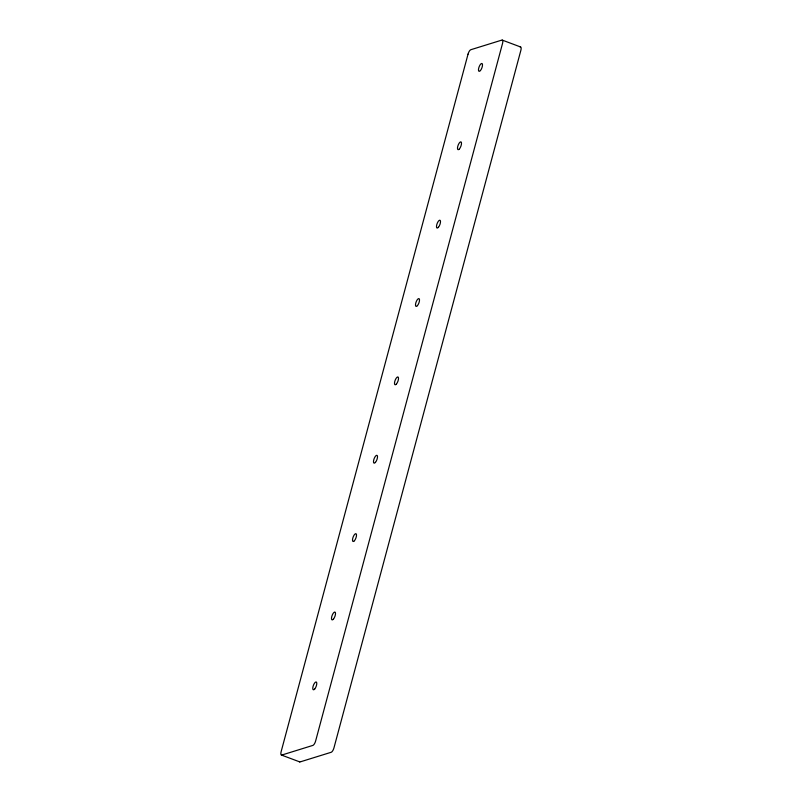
<?xml version="1.0" encoding="UTF-8"?>
<svg xmlns="http://www.w3.org/2000/svg" width="802" height="802" viewBox="0 0 802 802"><rect width="100%" height="100%" fill="white"/><g stroke="black" fill="none" stroke-linecap="round" stroke-linejoin="round"><path stroke-width="1.2" d="M502.252 40.1L520.588 46.967M281.412 755.033L299.748 761.9M299.437 761.639A4.19 1.484 -69.5 0 0 300.159 761.9L331.196 752.276A4.19 1.484 -69.5 0 0 333.973 747.825L520.859 50.356A4.19 1.484 -69.5 0 0 520.177 46.967M468.027 54.175L281.141 751.644A4.19 1.484 -69.5 0 0 281.823 755.033L312.86 745.409A4.19 1.484 -69.5 0 0 315.637 740.958L502.523 43.488A4.19 1.484 -69.5 0 0 501.841 40.1L470.804 49.724A4.19 1.484 -69.5 0 0 468.027 54.175M314.725 689.008A4.19 1.484 -69.5 0 0 316.539 682.221A4.19 1.484 -69.5 0 0 313.051 686.412A4.19 1.484 -69.5 0 0 314.725 689.008M396.449 383.998A4.19 1.484 -69.5 0 0 398.273 377.211A4.19 1.484 -69.5 0 0 394.774 381.411A4.19 1.484 -69.5 0 0 396.449 383.998M354.454 540.728A4.19 1.484 -69.5 0 0 356.268 533.942A4.19 1.484 -69.5 0 0 352.78 538.142A4.19 1.484 -69.5 0 0 354.454 540.728M438.443 227.267A4.19 1.484 -69.5 0 0 440.268 220.48A4.19 1.484 -69.5 0 0 436.769 224.67A4.19 1.484 -69.5 0 0 438.443 227.267M333.452 619.104A4.19 1.484 -69.5 0 0 335.276 612.317A4.19 1.484 -69.5 0 0 331.777 616.507A4.19 1.484 -69.5 0 0 333.452 619.104M375.456 462.363A4.19 1.484 -69.5 0 0 377.271 455.576A4.19 1.484 -69.5 0 0 373.772 459.777A4.19 1.484 -69.5 0 0 375.456 462.363M417.451 305.632A4.19 1.484 -69.5 0 0 419.266 298.845A4.19 1.484 -69.5 0 0 415.777 303.036A4.19 1.484 -69.5 0 0 417.451 305.632M459.446 148.901A4.19 1.484 -69.5 0 0 461.26 142.114A4.19 1.484 -69.5 0 0 457.772 146.305A4.19 1.484 -69.5 0 0 459.446 148.901M480.448 70.536A4.19 1.484 -69.5 0 0 482.263 63.749A4.19 1.484 -69.5 0 0 478.764 67.939A4.19 1.484 -69.5 0 0 480.448 70.536"/></g></svg>
